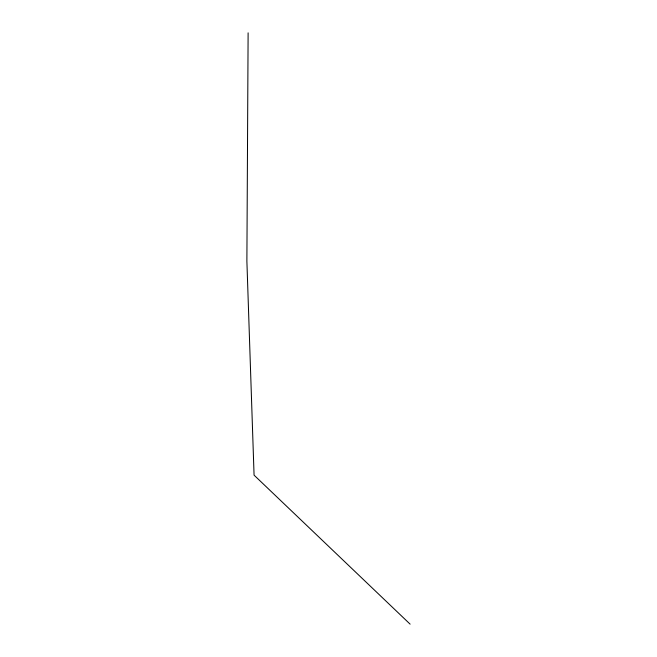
<?xml version="1.0" encoding="UTF-8"?>
<svg xmlns="http://www.w3.org/2000/svg" width="657" height="657" viewBox="0 0 657 657"><rect width="100%" height="100%" fill="white"/><g stroke="black" fill="none" stroke-linecap="round" stroke-linejoin="round"><path stroke-width="0.99" d="M248.116 32.85L246.884 261.223L254.07 475.159L410.116 624.15"/></g></svg>
